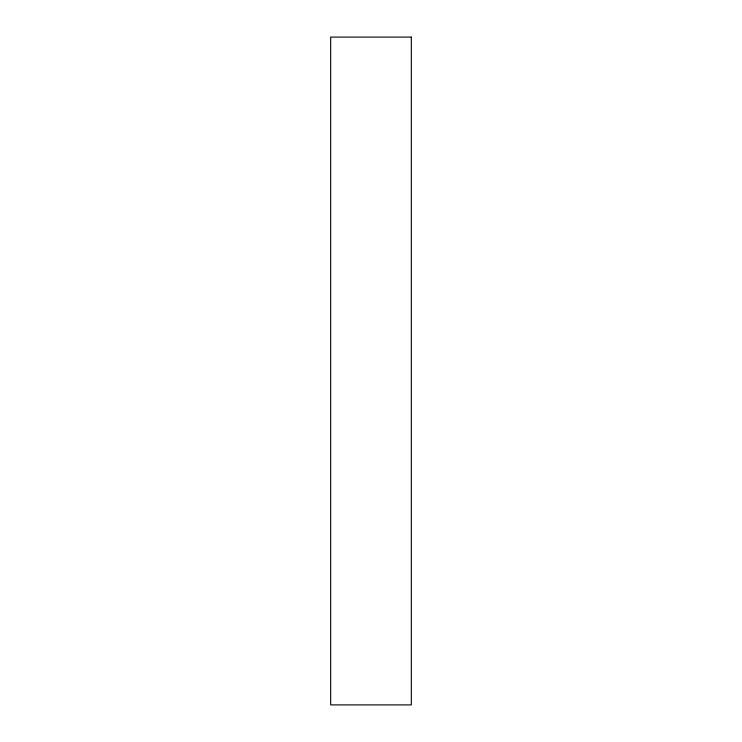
<?xml version="1.0" encoding="UTF-8"?>
<svg xmlns="http://www.w3.org/2000/svg" width="742" height="742" viewBox="0 0 742 742"><rect width="100%" height="100%" fill="white"/><g stroke="black" fill="none" stroke-linecap="round" stroke-linejoin="round"><path stroke-width="1.11" d="M411.328 37.1L330.672 37.1L330.672 704.9L411.328 704.9L411.328 37.1"/></g></svg>
